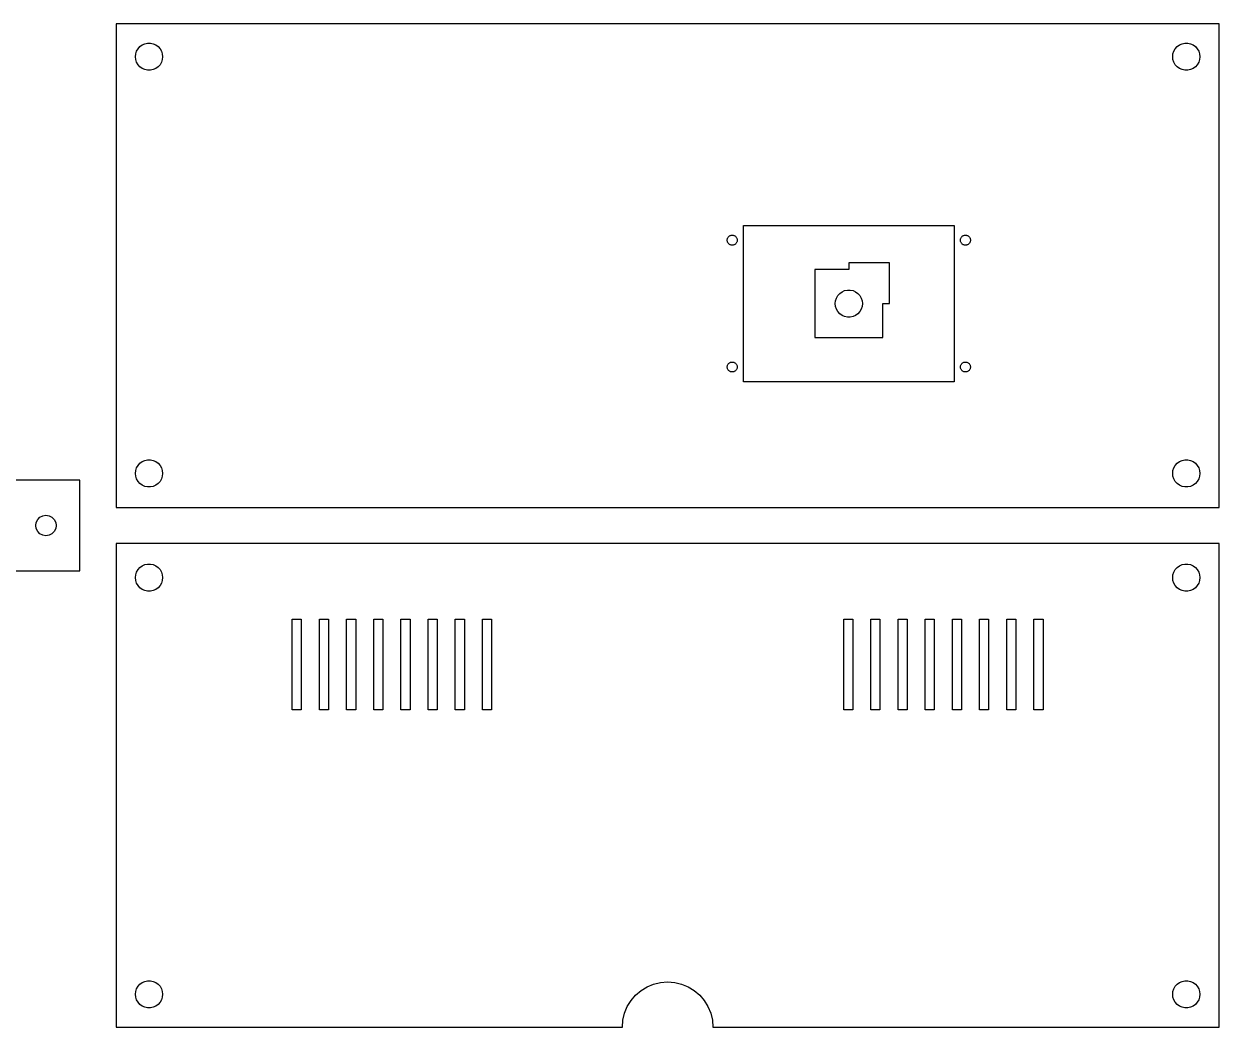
# Model space of a CAD drawing. Header units: metres. Extents: x -140 to 392, y -245 to 111.
# Drawn here: x 127.6 to 391.5, y -110.8 to 110.8 of the extents above; entities that cross this region are included whole.
import ezdxf

# ---------------------------------------------------------------- set-up
doc = ezdxf.new("R2010")
doc.units = ezdxf.units.M

msp = doc.modelspace()

# ---------------------------------------------------------------- linework, layer by layer
for p, q in [((391.5, 110.75), (148, 110.75)), ((148, 110.75), (148, 4)), ((391.5, 4), (391.5, 110.75)), ((152.823, 105.263), (153.243, 105.729)), ((153.243, 105.729), (153.75, 106.098)), ((153.75, 106.098), (154.323, 106.353)), ((154.323, 106.353), (154.936, 106.484)), ((154.936, 106.484), (155.564, 106.484)), ((155.564, 106.484), (156.177, 106.353)), ((156.177, 106.353), (156.75, 106.098)), ((156.75, 106.098), (157.257, 105.729)), ((157.257, 105.729), (157.677, 105.263)), ((381.823, 105.263), (382.243, 105.729)), ((382.243, 105.729), (382.75, 106.098)), ((382.75, 106.098), (383.323, 106.353)), ((383.323, 106.353), (383.936, 106.484)), ((383.936, 106.484), (384.564, 106.484)), ((384.564, 106.484), (385.177, 106.353)), ((385.177, 106.353), (385.75, 106.098)), ((385.75, 106.098), (386.257, 105.729)), ((386.257, 105.729), (386.677, 105.263)), ((152.25, 103.5), (152.316, 104.124)), ((152.316, 102.876), (152.25, 103.5)), ((152.316, 104.124), (152.509, 104.72)), ((152.509, 104.72), (152.823, 105.263)), ((157.677, 105.263), (157.991, 104.72)), ((157.991, 104.72), (158.184, 104.124)), ((158.184, 104.124), (158.25, 103.5)), ((158.25, 103.5), (158.184, 102.876)), ((381.25, 103.5), (381.316, 104.124)), ((381.316, 102.876), (381.25, 103.5)), ((381.316, 104.124), (381.509, 104.72)), ((381.509, 104.72), (381.823, 105.263)), ((386.677, 105.263), (386.991, 104.72)), ((386.991, 104.72), (387.184, 104.124)), ((387.184, 104.124), (387.25, 103.5)), ((387.25, 103.5), (387.184, 102.876)), ((152.509, 102.28), (152.316, 102.876)), ((152.823, 101.737), (152.509, 102.28)), ((153.243, 101.271), (152.823, 101.737)), ((153.75, 100.902), (153.243, 101.271)), ((154.323, 100.647), (153.75, 100.902)), ((154.936, 100.516), (154.323, 100.647)), ((155.564, 100.516), (154.936, 100.516)), ((156.177, 100.647), (155.564, 100.516)), ((156.75, 100.902), (156.177, 100.647)), ((157.257, 101.271), (156.75, 100.902)), ((157.677, 101.737), (157.257, 101.271)), ((157.991, 102.28), (157.677, 101.737)), ((158.184, 102.876), (157.991, 102.28)), ((381.509, 102.28), (381.316, 102.876)), ((381.823, 101.737), (381.509, 102.28)), ((382.243, 101.271), (381.823, 101.737)), ((382.75, 100.902), (382.243, 101.271)), ((383.323, 100.647), (382.75, 100.902)), ((383.936, 100.516), (383.323, 100.647)), ((384.564, 100.516), (383.936, 100.516)), ((385.177, 100.647), (384.564, 100.516)), ((385.75, 100.902), (385.177, 100.647)), ((386.257, 101.271), (385.75, 100.902)), ((386.677, 101.737), (386.257, 101.271)), ((386.991, 102.28), (386.677, 101.737)), ((387.184, 102.876), (386.991, 102.28)), ((286.5, 31.75), (286.5, 66.25)), ((286.5, 66.25), (333, 66.25)), ((333, 66.25), (333, 31.75)), ((282.935, 63.2735), (282.977, 63.4049)), ((282.977, 63.4049), (283.036, 63.5299)), ((283.036, 63.5299), (283.11, 63.6466)), ((283.11, 63.6466), (283.198, 63.753)), ((283.198, 63.753), (283.299, 63.8475)), ((283.299, 63.8475), (283.411, 63.9288)), ((283.411, 63.9288), (283.532, 63.9953)), ((283.532, 63.9953), (283.66, 64.0462)), ((283.66, 64.0462), (283.794, 64.0805)), ((283.794, 64.0805), (283.931, 64.0978)), ((283.931, 64.0978), (284.069, 64.0978)), ((284.069, 64.0978), (284.206, 64.0805)), ((284.206, 64.0805), (284.34, 64.0462)), ((284.34, 64.0462), (284.468, 63.9953)), ((284.468, 63.9953), (284.589, 63.9288)), ((284.589, 63.9288), (284.701, 63.8475)), ((284.701, 63.8475), (284.802, 63.753)), ((284.802, 63.753), (284.89, 63.6466)), ((284.89, 63.6466), (284.964, 63.5299)), ((284.964, 63.5299), (285.023, 63.4049)), ((285.023, 63.4049), (285.065, 63.2735)), ((334.435, 63.2735), (334.477, 63.4049)), ((334.477, 63.4049), (334.536, 63.5299)), ((334.536, 63.5299), (334.61, 63.6466)), ((334.61, 63.6466), (334.698, 63.753)), ((334.698, 63.753), (334.799, 63.8475)), ((334.799, 63.8475), (334.911, 63.9288)), ((334.911, 63.9288), (335.032, 63.9953)), ((335.032, 63.9953), (335.16, 64.0462)), ((335.16, 64.0462), (335.294, 64.0805)), ((335.294, 64.0805), (335.431, 64.0978)), ((335.431, 64.0978), (335.569, 64.0978)), ((335.569, 64.0978), (335.706, 64.0805)), ((335.706, 64.0805), (335.84, 64.0462)), ((335.84, 64.0462), (335.968, 63.9953)), ((335.968, 63.9953), (336.089, 63.9288)), ((336.089, 63.9288), (336.201, 63.8475)), ((336.201, 63.8475), (336.302, 63.753)), ((336.302, 63.753), (336.39, 63.6466)), ((336.39, 63.6466), (336.464, 63.5299)), ((336.464, 63.5299), (336.523, 63.4049)), ((336.523, 63.4049), (336.565, 63.2735)), ((282.9, 63), (282.909, 63.1379)), ((282.909, 62.8621), (282.9, 63)), ((282.909, 63.1379), (282.935, 63.2735)), ((282.935, 62.7264), (282.909, 62.8621)), ((282.977, 62.5951), (282.935, 62.7264)), ((283.036, 62.4701), (282.977, 62.5951)), ((283.11, 62.3534), (283.036, 62.4701)), ((283.198, 62.247), (283.11, 62.3534)), ((283.299, 62.1524), (283.198, 62.247)), ((283.411, 62.0712), (283.299, 62.1524)), ((283.532, 62.0047), (283.411, 62.0712)), ((283.66, 61.9538), (283.532, 62.0047)), ((283.794, 61.9195), (283.66, 61.9538)), ((283.931, 61.9022), (283.794, 61.9195)), ((284.069, 61.9022), (283.931, 61.9022)), ((284.206, 61.9195), (284.069, 61.9022)), ((284.34, 61.9538), (284.206, 61.9195)), ((284.468, 62.0047), (284.34, 61.9538)), ((284.589, 62.0712), (284.468, 62.0047)), ((284.701, 62.1524), (284.589, 62.0712)), ((284.802, 62.247), (284.701, 62.1524)), ((284.89, 62.3534), (284.802, 62.247)), ((284.964, 62.4701), (284.89, 62.3534)), ((285.023, 62.5951), (284.964, 62.4701)), ((285.065, 62.7264), (285.023, 62.5951)), ((285.065, 63.2735), (285.091, 63.1379)), ((285.091, 62.8621), (285.065, 62.7264)), ((285.091, 63.1379), (285.1, 63)), ((285.1, 63), (285.091, 62.8621)), ((334.4, 63), (334.409, 63.1379)), ((334.409, 62.8621), (334.4, 63)), ((334.409, 63.1379), (334.435, 63.2735)), ((334.435, 62.7264), (334.409, 62.8621)), ((334.477, 62.5951), (334.435, 62.7264)), ((334.536, 62.4701), (334.477, 62.5951)), ((334.61, 62.3534), (334.536, 62.4701)), ((334.698, 62.247), (334.61, 62.3534)), ((334.799, 62.1524), (334.698, 62.247)), ((334.911, 62.0712), (334.799, 62.1524)), ((335.032, 62.0047), (334.911, 62.0712)), ((335.16, 61.9538), (335.032, 62.0047)), ((335.294, 61.9195), (335.16, 61.9538)), ((335.431, 61.9022), (335.294, 61.9195)), ((335.569, 61.9022), (335.431, 61.9022)), ((335.706, 61.9195), (335.569, 61.9022)), ((335.84, 61.9538), (335.706, 61.9195)), ((335.968, 62.0047), (335.84, 61.9538)), ((336.089, 62.0712), (335.968, 62.0047)), ((336.201, 62.1524), (336.089, 62.0712)), ((336.302, 62.247), (336.201, 62.1524)), ((336.39, 62.3534), (336.302, 62.247)), ((336.464, 62.4701), (336.39, 62.3534)), ((336.523, 62.5951), (336.464, 62.4701)), ((336.565, 62.7264), (336.523, 62.5951)), ((336.565, 63.2735), (336.591, 63.1379)), ((336.591, 62.8621), (336.565, 62.7264)), ((336.591, 63.1379), (336.6, 63)), ((336.6, 63), (336.591, 62.8621)), ((309.75, 56.5), (302.25, 56.5)), ((302.25, 56.5), (302.25, 41.5)), ((318.75, 58), (309.75, 58)), ((309.75, 58), (309.75, 56.5)), ((318.75, 49), (318.75, 58)), ((306.816, 49.6237), (307.009, 50.2202)), ((307.009, 50.2202), (307.323, 50.7634)), ((307.323, 50.7634), (307.743, 51.2294)), ((307.743, 51.2294), (308.25, 51.5981)), ((308.25, 51.5981), (308.823, 51.8532)), ((308.823, 51.8532), (309.436, 51.9836)), ((309.436, 51.9836), (310.064, 51.9836)), ((310.064, 51.9836), (310.677, 51.8532)), ((310.677, 51.8532), (311.25, 51.5981)), ((311.25, 51.5981), (311.757, 51.2294)), ((311.757, 51.2294), (312.177, 50.7634)), ((312.177, 50.7634), (312.491, 50.2202)), ((312.491, 50.2202), (312.684, 49.6237)), ((306.75, 49), (306.816, 49.6237)), ((306.816, 48.3763), (306.75, 49)), ((307.009, 47.7798), (306.816, 48.3763)), ((307.323, 47.2366), (307.009, 47.7798)), ((312.491, 47.7798), (312.177, 47.2366)), ((312.684, 48.3763), (312.491, 47.7798)), ((312.684, 49.6237), (312.75, 49)), ((312.75, 49), (312.684, 48.3763)), ((317.25, 49), (318.75, 49)), ((317.25, 41.5), (317.25, 49)), ((307.743, 46.7706), (307.323, 47.2366)), ((308.25, 46.4019), (307.743, 46.7706)), ((308.823, 46.1468), (308.25, 46.4019)), ((309.436, 46.0164), (308.823, 46.1468)), ((310.064, 46.0164), (309.436, 46.0164)), ((310.677, 46.1468), (310.064, 46.0164)), ((311.25, 46.4019), (310.677, 46.1468)), ((311.757, 46.7706), (311.25, 46.4019)), ((312.177, 47.2366), (311.757, 46.7706)), ((302.25, 41.5), (317.25, 41.5)), ((282.9, 35), (282.909, 35.1379)), ((282.909, 34.8621), (282.9, 35)), ((282.909, 35.1379), (282.935, 35.2736)), ((282.935, 34.7265), (282.909, 34.8621)), ((282.935, 35.2736), (282.977, 35.4049)), ((282.977, 34.5951), (282.935, 34.7265)), ((282.977, 35.4049), (283.036, 35.5299)), ((283.036, 34.4701), (282.977, 34.5951)), ((283.036, 35.5299), (283.11, 35.6466)), ((283.11, 34.3534), (283.036, 34.4701)), ((283.11, 35.6466), (283.198, 35.753)), ((283.198, 34.247), (283.11, 34.3534)), ((283.198, 35.753), (283.299, 35.8476)), ((283.299, 35.8476), (283.411, 35.9288)), ((283.411, 35.9288), (283.532, 35.9953)), ((283.532, 35.9953), (283.66, 36.0462)), ((283.66, 36.0462), (283.794, 36.0805)), ((283.794, 36.0805), (283.931, 36.0978)), ((283.931, 36.0978), (284.069, 36.0978)), ((284.069, 36.0978), (284.206, 36.0805)), ((284.206, 36.0805), (284.34, 36.0462)), ((284.34, 36.0462), (284.468, 35.9953)), ((284.468, 35.9953), (284.589, 35.9288)), ((284.589, 35.9288), (284.701, 35.8476)), ((284.701, 35.8476), (284.802, 35.753)), ((284.802, 35.753), (284.89, 35.6466)), ((284.89, 34.3534), (284.802, 34.247)), ((284.89, 35.6466), (284.964, 35.5299)), ((284.964, 34.4701), (284.89, 34.3534)), ((284.964, 35.5299), (285.023, 35.4049)), ((285.023, 34.5951), (284.964, 34.4701)), ((285.023, 35.4049), (285.065, 35.2736)), ((285.065, 34.7265), (285.023, 34.5951)), ((285.065, 35.2736), (285.091, 35.1379)), ((285.091, 34.8621), (285.065, 34.7265)), ((285.091, 35.1379), (285.1, 35)), ((285.1, 35), (285.091, 34.8621)), ((334.4, 35), (334.409, 35.1379)), ((334.409, 34.8621), (334.4, 35)), ((334.409, 35.1379), (334.435, 35.2736)), ((334.435, 34.7265), (334.409, 34.8621)), ((334.435, 35.2736), (334.477, 35.4049)), ((334.477, 34.5951), (334.435, 34.7265)), ((334.477, 35.4049), (334.536, 35.5299)), ((334.536, 34.4701), (334.477, 34.5951)), ((334.536, 35.5299), (334.61, 35.6466)), ((334.61, 34.3534), (334.536, 34.4701)), ((334.61, 35.6466), (334.698, 35.753)), ((334.698, 34.247), (334.61, 34.3534)), ((334.698, 35.753), (334.799, 35.8476)), ((334.799, 35.8476), (334.911, 35.9288)), ((334.911, 35.9288), (335.032, 35.9953)), ((335.032, 35.9953), (335.16, 36.0462)), ((335.16, 36.0462), (335.294, 36.0805)), ((335.294, 36.0805), (335.431, 36.0978)), ((335.431, 36.0978), (335.569, 36.0978)), ((335.569, 36.0978), (335.706, 36.0805)), ((335.706, 36.0805), (335.84, 36.0462)), ((335.84, 36.0462), (335.968, 35.9953)), ((335.968, 35.9953), (336.089, 35.9288)), ((336.089, 35.9288), (336.201, 35.8476)), ((336.201, 35.8476), (336.302, 35.753)), ((336.302, 35.753), (336.39, 35.6466)), ((336.39, 34.3534), (336.302, 34.247)), ((336.39, 35.6466), (336.464, 35.5299)), ((336.464, 34.4701), (336.39, 34.3534)), ((336.464, 35.5299), (336.523, 35.4049)), ((336.523, 34.5951), (336.464, 34.4701)), ((336.523, 35.4049), (336.565, 35.2736)), ((336.565, 34.7265), (336.523, 34.5951)), ((336.565, 35.2736), (336.591, 35.1379)), ((336.591, 34.8621), (336.565, 34.7265)), ((336.591, 35.1379), (336.6, 35)), ((336.6, 35), (336.591, 34.8621)), ((283.299, 34.1525), (283.198, 34.247)), ((283.411, 34.0712), (283.299, 34.1525)), ((283.532, 34.0047), (283.411, 34.0712)), ((283.66, 33.9538), (283.532, 34.0047)), ((283.794, 33.9195), (283.66, 33.9538)), ((283.931, 33.9022), (283.794, 33.9195)), ((284.069, 33.9022), (283.931, 33.9022)), ((284.206, 33.9195), (284.069, 33.9022)), ((284.34, 33.9538), (284.206, 33.9195)), ((284.468, 34.0047), (284.34, 33.9538)), ((284.589, 34.0712), (284.468, 34.0047)), ((284.701, 34.1525), (284.589, 34.0712)), ((284.802, 34.247), (284.701, 34.1525)), ((333, 31.75), (286.5, 31.75)), ((334.799, 34.1525), (334.698, 34.247)), ((334.911, 34.0712), (334.799, 34.1525)), ((335.032, 34.0047), (334.911, 34.0712)), ((335.16, 33.9538), (335.032, 34.0047)), ((335.294, 33.9195), (335.16, 33.9538)), ((335.431, 33.9022), (335.294, 33.9195)), ((335.569, 33.9022), (335.431, 33.9022)), ((335.706, 33.9195), (335.569, 33.9022)), ((335.84, 33.9538), (335.706, 33.9195)), ((335.968, 34.0047), (335.84, 33.9538)), ((336.089, 34.0712), (335.968, 34.0047)), ((336.201, 34.1525), (336.089, 34.0712)), ((336.302, 34.247), (336.201, 34.1525)), ((152.509, 12.7202), (152.823, 13.2634)), ((152.823, 13.2634), (153.243, 13.7294)), ((153.243, 13.7294), (153.75, 14.0981)), ((153.75, 14.0981), (154.323, 14.3532)), ((154.323, 14.3532), (154.936, 14.4836)), ((154.936, 14.4836), (155.564, 14.4836)), ((155.564, 14.4836), (156.177, 14.3532)), ((156.177, 14.3532), (156.75, 14.0981)), ((156.75, 14.0981), (157.257, 13.7294)), ((157.257, 13.7294), (157.677, 13.2634)), ((157.677, 13.2634), (157.991, 12.7202)), ((381.509, 12.7202), (381.823, 13.2634)), ((381.823, 13.2634), (382.243, 13.7294)), ((382.243, 13.7294), (382.75, 14.0981)), ((382.75, 14.0981), (383.323, 14.3532)), ((383.323, 14.3532), (383.936, 14.4836)), ((383.936, 14.4836), (384.564, 14.4836)), ((384.564, 14.4836), (385.177, 14.3532)), ((385.177, 14.3532), (385.75, 14.0981)), ((385.75, 14.0981), (386.257, 13.7294)), ((386.257, 13.7294), (386.677, 13.2634)), ((386.677, 13.2634), (386.991, 12.7202)), ((152.25, 11.5), (152.316, 12.1237)), ((152.316, 10.8763), (152.25, 11.5)), ((152.316, 12.1237), (152.509, 12.7202)), ((152.509, 10.2798), (152.316, 10.8763)), ((157.991, 12.7202), (158.184, 12.1237)), ((158.184, 10.8763), (157.991, 10.2798)), ((158.184, 12.1237), (158.25, 11.5)), ((158.25, 11.5), (158.184, 10.8763)), ((381.25, 11.5), (381.316, 12.1237)), ((381.316, 10.8763), (381.25, 11.5)), ((381.316, 12.1237), (381.509, 12.7202)), ((381.509, 10.2798), (381.316, 10.8763)), ((386.991, 12.7202), (387.184, 12.1237)), ((387.184, 10.8763), (386.991, 10.2798)), ((387.184, 12.1237), (387.25, 11.5)), ((387.25, 11.5), (387.184, 10.8763)), ((140, 10), (125, 10)), ((140, -10), (140, 10)), ((152.823, 9.73665), (152.509, 10.2798)), ((153.243, 9.27057), (152.823, 9.73665)), ((153.75, 8.90193), (153.243, 9.27057)), ((154.323, 8.64684), (153.75, 8.90193)), ((154.936, 8.51645), (154.323, 8.64684)), ((155.564, 8.51645), (154.936, 8.51645)), ((156.177, 8.64684), (155.564, 8.51645)), ((156.75, 8.90193), (156.177, 8.64684)), ((157.257, 9.27057), (156.75, 8.90193)), ((157.677, 9.73665), (157.257, 9.27057)), ((157.991, 10.2798), (157.677, 9.73665)), ((381.823, 9.73665), (381.509, 10.2798)), ((382.243, 9.27057), (381.823, 9.73665)), ((382.75, 8.90193), (382.243, 9.27057)), ((383.323, 8.64684), (382.75, 8.90193)), ((383.936, 8.51645), (383.323, 8.64684)), ((384.564, 8.51645), (383.936, 8.51645)), ((385.177, 8.64684), (384.564, 8.51645)), ((385.75, 8.90193), (385.177, 8.64684)), ((386.257, 9.27057), (385.75, 8.90193)), ((386.677, 9.73665), (386.257, 9.27057)), ((386.991, 10.2798), (386.677, 9.73665)), ((148, 4), (391.5, 4)), ((130.25, 0), (130.36, 0.69528)), ((130.36, -0.69528), (130.25, 0)), ((130.36, 0.69528), (130.68, 1.32251)), ((130.68, 1.32251), (131.177, 1.82028)), ((131.177, 1.82028), (131.805, 2.13986)), ((131.805, 2.13986), (132.5, 2.25)), ((132.5, 2.25), (133.195, 2.13986)), ((133.195, 2.13986), (133.823, 1.82028)), ((133.823, 1.82028), (134.32, 1.32251)), ((134.32, 1.32251), (134.64, 0.69528)), ((134.64, 0.69528), (134.75, 0)), ((134.75, 0), (134.64, -0.69528)), ((130.68, -1.32251), (130.36, -0.69528)), ((131.177, -1.82028), (130.68, -1.32251)), ((131.805, -2.13986), (131.177, -1.82028)), ((132.5, -2.25), (131.805, -2.13986)), ((133.195, -2.13986), (132.5, -2.25)), ((133.823, -1.82028), (133.195, -2.13986)), ((134.32, -1.32251), (133.823, -1.82028)), ((134.64, -0.69528), (134.32, -1.32251)), ((391.5, -4), (148, -4)), ((148, -4), (148, -110.75)), ((391.5, -110.75), (391.5, -4)), ((125, -10), (140, -10)), ((152.316, -10.8763), (152.509, -10.2798)), ((152.509, -10.2798), (152.823, -9.73665)), ((152.823, -9.73665), (153.243, -9.27057)), ((153.243, -9.27057), (153.75, -8.90193)), ((153.75, -8.90193), (154.323, -8.64684)), ((154.323, -8.64684), (154.936, -8.51645)), ((154.936, -8.51645), (155.564, -8.51645)), ((155.564, -8.51645), (156.177, -8.64684)), ((156.177, -8.64684), (156.75, -8.90193)), ((156.75, -8.90193), (157.257, -9.27057)), ((157.257, -9.27057), (157.677, -9.73665)), ((157.677, -9.73665), (157.991, -10.2798)), ((157.991, -10.2798), (158.184, -10.8763)), ((381.316, -10.8763), (381.509, -10.2798)), ((381.509, -10.2798), (381.823, -9.73665)), ((381.823, -9.73665), (382.243, -9.27057)), ((382.243, -9.27057), (382.75, -8.90193)), ((382.75, -8.90193), (383.323, -8.64684)), ((383.323, -8.64684), (383.936, -8.51645)), ((383.936, -8.51645), (384.564, -8.51645)), ((384.564, -8.51645), (385.177, -8.64684)), ((385.177, -8.64684), (385.75, -8.90193)), ((385.75, -8.90193), (386.257, -9.27057)), ((386.257, -9.27057), (386.677, -9.73665)), ((386.677, -9.73665), (386.991, -10.2798)), ((386.991, -10.2798), (387.184, -10.8763)), ((152.25, -11.5), (152.316, -10.8763)), ((152.316, -12.1237), (152.25, -11.5)), ((152.509, -12.7202), (152.316, -12.1237)), ((152.823, -13.2634), (152.509, -12.7202)), ((157.991, -12.7202), (157.677, -13.2634)), ((158.184, -12.1237), (157.991, -12.7202)), ((158.184, -10.8763), (158.25, -11.5)), ((158.25, -11.5), (158.184, -12.1237)), ((381.25, -11.5), (381.316, -10.8763)), ((381.316, -12.1237), (381.25, -11.5)), ((381.509, -12.7202), (381.316, -12.1237)), ((381.823, -13.2634), (381.509, -12.7202)), ((386.991, -12.7202), (386.677, -13.2634)), ((387.184, -12.1237), (386.991, -12.7202)), ((387.184, -10.8763), (387.25, -11.5)), ((387.25, -11.5), (387.184, -12.1237)), ((153.243, -13.7294), (152.823, -13.2634)), ((153.75, -14.0981), (153.243, -13.7294)), ((154.323, -14.3532), (153.75, -14.0981)), ((154.936, -14.4836), (154.323, -14.3532)), ((155.564, -14.4836), (154.936, -14.4836)), ((156.177, -14.3532), (155.564, -14.4836)), ((156.75, -14.0981), (156.177, -14.3532)), ((157.257, -13.7294), (156.75, -14.0981)), ((157.677, -13.2634), (157.257, -13.7294)), ((382.243, -13.7294), (381.823, -13.2634)), ((382.75, -14.0981), (382.243, -13.7294)), ((383.323, -14.3532), (382.75, -14.0981)), ((383.936, -14.4836), (383.323, -14.3532)), ((384.564, -14.4836), (383.936, -14.4836)), ((385.177, -14.3532), (384.564, -14.4836)), ((385.75, -14.0981), (385.177, -14.3532)), ((386.257, -13.7294), (385.75, -14.0981)), ((386.677, -13.2634), (386.257, -13.7294)), ((186.875, -40.6875), (186.875, -20.6875)), ((186.875, -20.6875), (188.875, -20.6875)), ((188.875, -20.6875), (188.875, -40.6875)), ((192.875, -40.6875), (192.875, -20.6875)), ((192.875, -20.6875), (194.875, -20.6875)), ((194.875, -20.6875), (194.875, -40.6875)), ((198.875, -40.6875), (198.875, -20.6875)), ((198.875, -20.6875), (200.875, -20.6875)), ((200.875, -20.6875), (200.875, -40.6875)), ((204.875, -40.6875), (204.875, -20.6875)), ((204.875, -20.6875), (206.875, -20.6875)), ((206.875, -20.6875), (206.875, -40.6875)), ((210.875, -40.6875), (210.875, -20.6875)), ((210.875, -20.6875), (212.875, -20.6875)), ((212.875, -20.6875), (212.875, -40.6875)), ((216.875, -40.6875), (216.875, -20.6875)), ((216.875, -20.6875), (218.875, -20.6875)), ((218.875, -20.6875), (218.875, -40.6875)), ((222.875, -40.6875), (222.875, -20.6875)), ((222.875, -20.6875), (224.875, -20.6875)), ((224.875, -20.6875), (224.875, -40.6875)), ((228.875, -40.6875), (228.875, -20.6875)), ((228.875, -20.6875), (230.875, -20.6875)), ((230.875, -20.6875), (230.875, -40.6875)), ((308.625, -40.6875), (308.625, -20.6875)), ((308.625, -20.6875), (310.625, -20.6875)), ((310.625, -20.6875), (310.625, -40.6875)), ((314.625, -40.6875), (314.625, -20.6875)), ((314.625, -20.6875), (316.625, -20.6875)), ((316.625, -20.6875), (316.625, -40.6875)), ((320.625, -40.6875), (320.625, -20.6875)), ((320.625, -20.6875), (322.625, -20.6875)), ((322.625, -20.6875), (322.625, -40.6875)), ((326.625, -40.6875), (326.625, -20.6875)), ((326.625, -20.6875), (328.625, -20.6875)), ((328.625, -20.6875), (328.625, -40.6875)), ((332.625, -40.6875), (332.625, -20.6875)), ((332.625, -20.6875), (334.625, -20.6875)), ((334.625, -20.6875), (334.625, -40.6875)), ((338.625, -40.6875), (338.625, -20.6875)), ((338.625, -20.6875), (340.625, -20.6875)), ((340.625, -20.6875), (340.625, -40.6875)), ((344.625, -40.6875), (344.625, -20.6875)), ((344.625, -20.6875), (346.625, -20.6875)), ((346.625, -20.6875), (346.625, -40.6875)), ((350.625, -40.6875), (350.625, -20.6875)), ((350.625, -20.6875), (352.625, -20.6875)), ((352.625, -20.6875), (352.625, -40.6875)), ((188.875, -40.6875), (186.875, -40.6875)), ((194.875, -40.6875), (192.875, -40.6875)), ((200.875, -40.6875), (198.875, -40.6875)), ((206.875, -40.6875), (204.875, -40.6875)), ((212.875, -40.6875), (210.875, -40.6875)), ((218.875, -40.6875), (216.875, -40.6875)), ((224.875, -40.6875), (222.875, -40.6875)), ((230.875, -40.6875), (228.875, -40.6875)), ((310.625, -40.6875), (308.625, -40.6875)), ((316.625, -40.6875), (314.625, -40.6875)), ((322.625, -40.6875), (320.625, -40.6875)), ((328.625, -40.6875), (326.625, -40.6875)), ((334.625, -40.6875), (332.625, -40.6875)), ((340.625, -40.6875), (338.625, -40.6875)), ((346.625, -40.6875), (344.625, -40.6875)), ((352.625, -40.6875), (350.625, -40.6875)), ((152.25, -103.5), (152.316, -102.876)), ((152.316, -102.876), (152.509, -102.28)), ((152.509, -102.28), (152.823, -101.737)), ((152.823, -101.737), (153.243, -101.271)), ((153.243, -101.271), (153.75, -100.902)), ((153.75, -100.902), (154.323, -100.647)), ((154.323, -100.647), (154.936, -100.516)), ((154.936, -100.516), (155.564, -100.516)), ((155.564, -100.516), (156.177, -100.647)), ((156.177, -100.647), (156.75, -100.902)), ((156.75, -100.902), (157.257, -101.271)), ((157.257, -101.271), (157.677, -101.737)), ((157.677, -101.737), (157.991, -102.28)), ((157.991, -102.28), (158.184, -102.876)), ((158.184, -102.876), (158.25, -103.5)), ((262.679, -103.679), (263.872, -102.66)), ((263.872, -102.66), (265.21, -101.84)), ((265.21, -101.84), (266.66, -101.239)), ((266.66, -101.239), (268.186, -100.873)), ((268.186, -100.873), (269.75, -100.75)), ((269.75, -100.75), (271.314, -100.873)), ((271.314, -100.873), (272.84, -101.239)), ((272.84, -101.239), (274.29, -101.84)), ((274.29, -101.84), (275.628, -102.66)), ((275.628, -102.66), (276.821, -103.679)), ((381.25, -103.5), (381.316, -102.876)), ((381.316, -102.876), (381.509, -102.28)), ((381.509, -102.28), (381.823, -101.737)), ((381.823, -101.737), (382.243, -101.271)), ((382.243, -101.271), (382.75, -100.902)), ((382.75, -100.902), (383.323, -100.647)), ((383.323, -100.647), (383.936, -100.516)), ((383.936, -100.516), (384.564, -100.516)), ((384.564, -100.516), (385.177, -100.647)), ((385.177, -100.647), (385.75, -100.902)), ((385.75, -100.902), (386.257, -101.271)), ((386.257, -101.271), (386.677, -101.737)), ((386.677, -101.737), (386.991, -102.28)), ((386.991, -102.28), (387.184, -102.876)), ((387.184, -102.876), (387.25, -103.5)), ((152.316, -104.124), (152.25, -103.5)), ((152.509, -104.72), (152.316, -104.124)), ((152.823, -105.263), (152.509, -104.72)), ((153.243, -105.729), (152.823, -105.263)), ((157.677, -105.263), (157.257, -105.729)), ((157.991, -104.72), (157.677, -105.263)), ((158.184, -104.124), (157.991, -104.72)), ((158.25, -103.5), (158.184, -104.124)), ((260.84, -106.21), (261.66, -104.872)), ((261.66, -104.872), (262.679, -103.679)), ((276.821, -103.679), (277.84, -104.872)), ((277.84, -104.872), (278.66, -106.21)), ((381.316, -104.124), (381.25, -103.5)), ((381.509, -104.72), (381.316, -104.124)), ((381.823, -105.263), (381.509, -104.72)), ((382.243, -105.729), (381.823, -105.263)), ((386.677, -105.263), (386.257, -105.729)), ((386.991, -104.72), (386.677, -105.263)), ((387.184, -104.124), (386.991, -104.72)), ((387.25, -103.5), (387.184, -104.124)), ((153.75, -106.098), (153.243, -105.729)), ((154.323, -106.353), (153.75, -106.098)), ((154.936, -106.484), (154.323, -106.353)), ((155.564, -106.484), (154.936, -106.484)), ((156.177, -106.353), (155.564, -106.484)), ((156.75, -106.098), (156.177, -106.353)), ((157.257, -105.729), (156.75, -106.098)), ((259.873, -109.186), (260.239, -107.66)), ((260.239, -107.66), (260.84, -106.21)), ((278.66, -106.21), (279.261, -107.66)), ((279.261, -107.66), (279.627, -109.186)), ((382.75, -106.098), (382.243, -105.729)), ((383.323, -106.353), (382.75, -106.098)), ((383.936, -106.484), (383.323, -106.353)), ((384.564, -106.484), (383.936, -106.484)), ((385.177, -106.353), (384.564, -106.484)), ((385.75, -106.098), (385.177, -106.353)), ((386.257, -105.729), (385.75, -106.098)), ((148, -110.75), (259.75, -110.75)), ((259.75, -110.75), (259.873, -109.186)), ((279.627, -109.186), (279.75, -110.75)), ((279.75, -110.75), (391.5, -110.75))]:
    msp.add_line(p, q)

doc.saveas('drawing.dxf')
